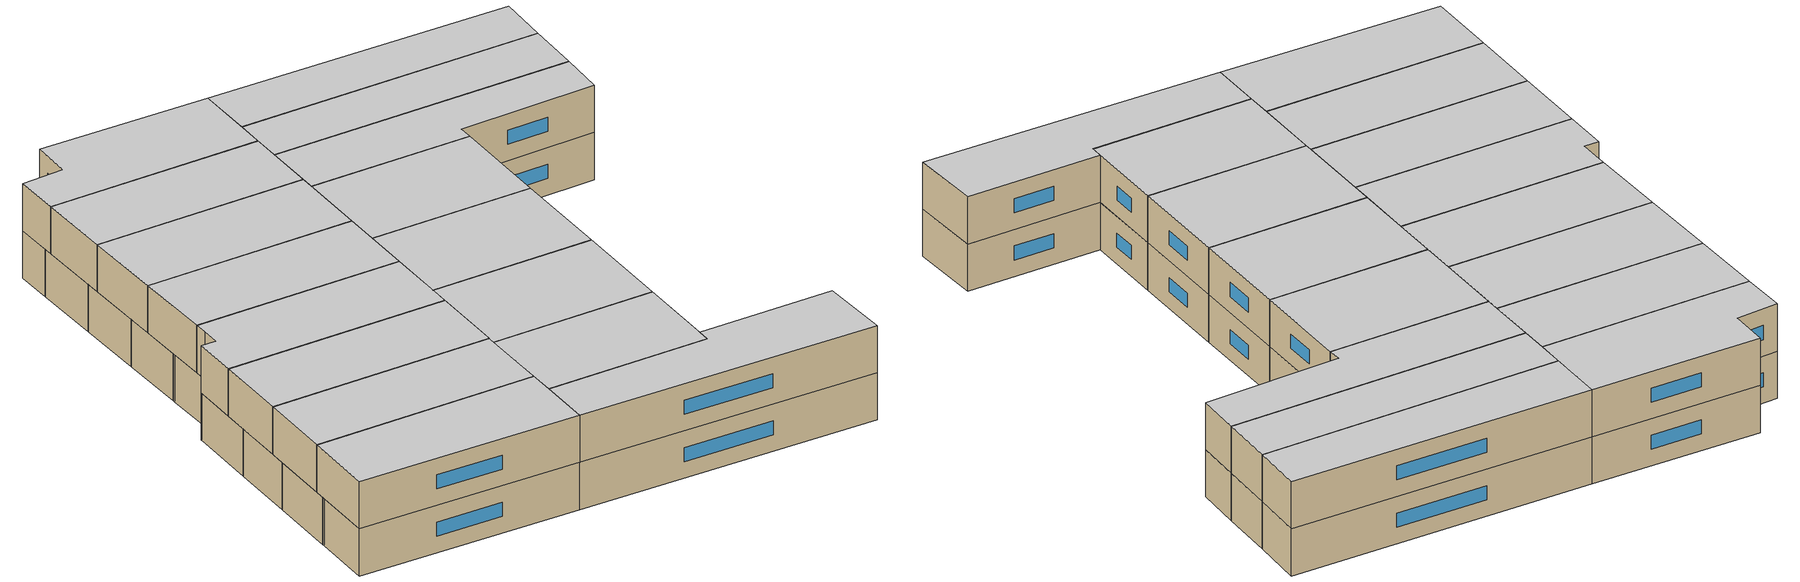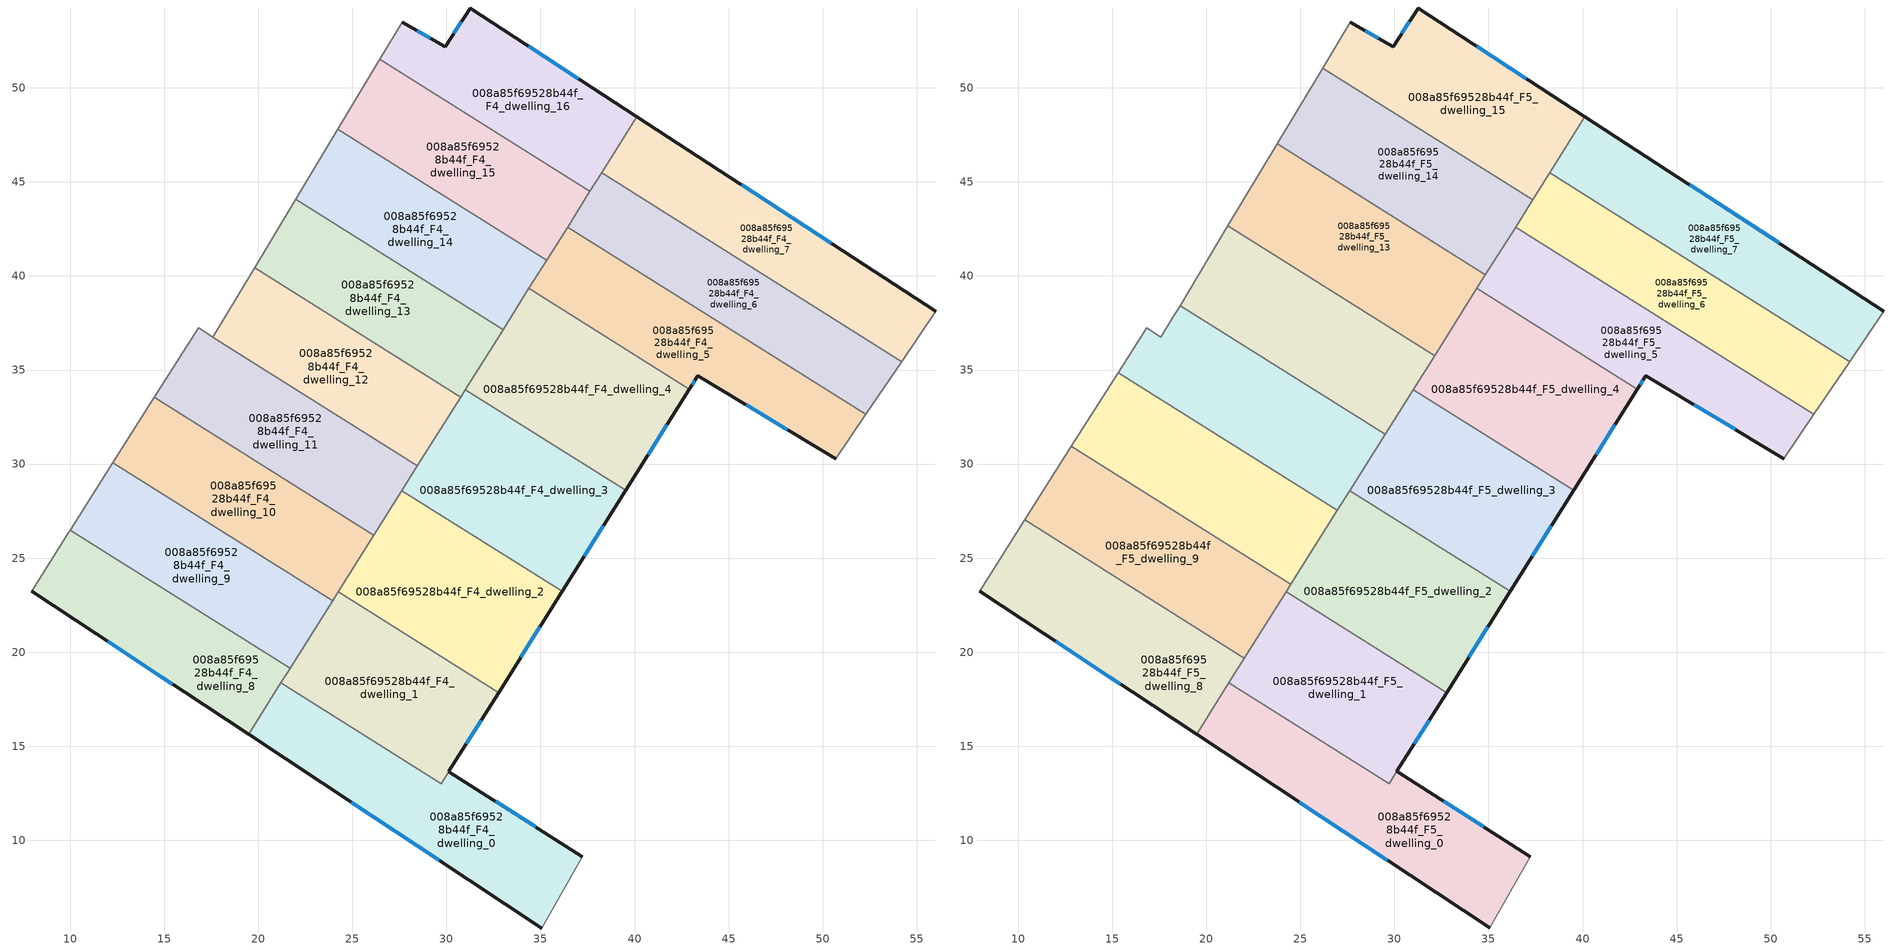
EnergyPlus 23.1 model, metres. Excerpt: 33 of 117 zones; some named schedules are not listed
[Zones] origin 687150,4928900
008a85f69528b44f_F4_dwelling_0
 floor to 008a85f69528b44f_F3_dwelling_0 (EU_floor_Construction): 30.13,13.66 37.23,9.14 35.07,5.34 19.48,15.63 21.2,18.37 29.72,13.01 z12
 wall outside (EU_wall_Construction): 19.48,15.63 35.07,5.34 / 37.23,9.14 30.13,13.66 z12:15
 wall adiabatic (EU_wall_Construction): 35.07,5.34 37.23,9.14 z12:15
 wall to 008a85f69528b44f_F4_dwelling_1 (EU_wall_Construction): 30.13,13.66 29.72,13.01 21.2,18.37 z12:15
 wall to 008a85f69528b44f_F4_dwelling_8 (EU_wall_Construction): 21.2,18.37 19.48,15.63 z12:15
 window (EU_Window_Construction): 24.95,12.02 29.61,8.95 / 34.74,10.72 32.62,12.07 z13.05:13.95
008a85f69528b44f_F4_dwelling_1
 floor to 008a85f69528b44f_F3_dwelling_1 (EU_floor_Construction): 32.77,17.85 29.72,13.01 21.2,18.37 24.25,23.21 z12
 wall outside (EU_wall_Construction): 30.13,13.66 32.77,17.85 z12:15
 wall to 008a85f69528b44f_F4_dwelling_2 (EU_wall_Construction): 32.77,17.85 24.25,23.21 z12:15
 wall to 008a85f69528b44f_F4_dwelling_9 (EU_wall_Construction): 23.94,22.73 21.69,19.14 z12:15
 wall to 008a85f69528b44f_F4_dwelling_8 (EU_wall_Construction): 21.69,19.14 21.61,19.02 21.2,18.37 z12:15
 wall to 008a85f69528b44f_F4_dwelling_10 (EU_wall_Construction): 24.25,23.21 23.94,22.73 z12:15
 window (EU_Window_Construction): 31.06,15.13 31.85,16.38 z13.05:13.95
008a85f69528b44f_F4_dwelling_10
 floor to 008a85f69528b44f_F3_dwelling_10 (EU_floor_Construction): 26.14,26.22 23.94,22.73 12.27,30.07 14.48,33.55 z12
 wall to 008a85f69528b44f_F4_dwelling_11 (EU_wall_Construction): 26.14,26.22 14.48,33.55 z12:15
 wall to 008a85f69528b44f_F4_dwelling_9 (EU_wall_Construction): 12.27,30.07 23.94,22.73 z12:15
 wall adiabatic (EU_wall_Construction): 14.48,33.55 12.27,30.07 z12:15
 wall to 008a85f69528b44f_F4_dwelling_2 (EU_wall_Construction): 24.25,23.21 26.14,26.22 z12:15
 ceiling adiabatic (EU_roof_Construction): 24.49,23.61 12.82,30.94 12.27,30.07 23.94,22.73 26.14,26.22 z15
008a85f69528b44f_F4_dwelling_11
 floor to 008a85f69528b44f_F3_dwelling_11 (EU_floor_Construction): 28.45,29.9 26.14,26.22 14.48,33.55 16.81,37.23 16.82,37.25 17.57,36.75 z12
 wall adiabatic (EU_wall_Construction): 17.57,36.75 16.82,37.25 16.81,37.23 14.48,33.55 z12:15
 wall to 008a85f69528b44f_F4_dwelling_12 (EU_wall_Construction): 28.45,29.9 17.57,36.75 z12:15
 wall to 008a85f69528b44f_F4_dwelling_3 (EU_wall_Construction): 27.63,28.59 28.45,29.9 z12:15
 wall to 008a85f69528b44f_F4_dwelling_2 (EU_wall_Construction): 26.14,26.22 27.63,28.59 z12:15
008a85f69528b44f_F4_dwelling_12
 floor to 008a85f69528b44f_F3_dwelling_12 (EU_floor_Construction): 30.76,33.57 28.45,29.9 17.57,36.75 18.19,37.75 19.74,40.32 19.81,40.45 z12
 wall adiabatic (EU_wall_Construction): 19.81,40.45 19.74,40.32 18.19,37.75 17.57,36.75 z12:15
 wall to 008a85f69528b44f_F4_dwelling_13 (EU_wall_Construction): 30.76,33.57 19.81,40.45 z12:15
 wall to 008a85f69528b44f_F4_dwelling_3 (EU_wall_Construction): 28.45,29.9 30.76,33.57 z12:15
008a85f69528b44f_F4_dwelling_13
 floor to 008a85f69528b44f_F3_dwelling_13 (EU_floor_Construction): 33.01,37.15 30.76,33.57 19.81,40.45 21.99,44.07 z12
 wall to 008a85f69528b44f_F4_dwelling_14 (EU_wall_Construction): 33.01,37.15 21.99,44.07 z12:15
 wall adiabatic (EU_wall_Construction): 21.99,44.07 19.81,40.45 z12:15
 wall to 008a85f69528b44f_F4_dwelling_4 (EU_wall_Construction): 31.01,33.96 33.01,37.15 z12:15
 wall to 008a85f69528b44f_F4_dwelling_3 (EU_wall_Construction): 30.76,33.57 31.01,33.96 z12:15
008a85f69528b44f_F4_dwelling_14
 floor to 008a85f69528b44f_F3_dwelling_14 (EU_floor_Construction): 35.33,40.83 33.01,37.15 21.99,44.07 24.23,47.81 z12
 wall to 008a85f69528b44f_F4_dwelling_15 (EU_wall_Construction): 35.33,40.83 24.23,47.81 z12:15
 wall adiabatic (EU_wall_Construction): 24.23,47.81 21.99,44.07 z12:15
 wall to 008a85f69528b44f_F4_dwelling_5 (EU_wall_Construction): 34.38,39.34 35.33,40.83 z12:15
 wall to 008a85f69528b44f_F4_dwelling_4 (EU_wall_Construction): 33.01,37.15 34.38,39.34 z12:15
008a85f69528b44f_F4_dwelling_15
 floor to 008a85f69528b44f_F3_dwelling_15 (EU_floor_Construction): 37.63,44.5 35.33,40.83 24.23,47.81 26.46,51.51 z12
 wall to 008a85f69528b44f_F4_dwelling_16 (EU_wall_Construction): 37.63,44.5 26.46,51.51 z12:15
 wall adiabatic (EU_wall_Construction): 26.46,51.51 24.23,47.81 z12:15
 wall to 008a85f69528b44f_F4_dwelling_6 (EU_wall_Construction): 36.44,42.6 37.63,44.5 z12:15
 wall to 008a85f69528b44f_F4_dwelling_5 (EU_wall_Construction): 35.33,40.83 36.44,42.6 z12:15
 ceiling adiabatic (EU_roof_Construction): 37.34,44.04 37.63,44.5 26.46,51.51 26.18,51.05 z15
008a85f69528b44f_F4_dwelling_16
 floor to 008a85f69528b44f_F3_dwelling_16 (EU_floor_Construction): 40.13,48.47 37.63,44.5 26.46,51.51 27.65,53.49 29.94,52.19 31.26,54.25 z12
 wall outside (EU_wall_Construction): 40.13,48.47 31.26,54.25 29.94,52.19 27.65,53.49 z12:15
 wall adiabatic (EU_wall_Construction): 27.65,53.49 26.46,51.51 z12:15
 wall to 008a85f69528b44f_F4_dwelling_7 (EU_wall_Construction): 38.25,45.48 40.13,48.47 z12:15
 wall to 008a85f69528b44f_F4_dwelling_6 (EU_wall_Construction): 37.63,44.49 38.25,45.48 z12:15
 window (EU_Window_Construction): 29.13,52.64 28.45,53.03 / 30.79,53.52 30.4,52.91 / 37.02,50.5 34.37,52.22 z13.05:13.95
 ceiling adiabatic (EU_roof_Construction): 37.63,44.5 40.13,48.47 31.26,54.25 29.94,52.19 27.65,53.49 26.46,51.51 z15
008a85f69528b44f_F4_dwelling_2
 floor to 008a85f69528b44f_F3_dwelling_2 (EU_floor_Construction): 36.15,23.23 32.77,17.85 24.25,23.21 27.63,28.59 z12
 wall outside (EU_wall_Construction): 32.77,17.85 36.15,23.23 z12:15
 wall to 008a85f69528b44f_F4_dwelling_3 (EU_wall_Construction): 36.15,23.23 27.63,28.59 z12:15
 window (EU_Window_Construction): 33.96,19.74 34.97,21.34 z13.05:13.95
008a85f69528b44f_F4_dwelling_3
 floor to 008a85f69528b44f_F3_dwelling_3 (EU_floor_Construction): 39.53,28.6 36.15,23.23 27.63,28.59 31.01,33.96 z12
 wall outside (EU_wall_Construction): 36.15,23.23 39.53,28.6 z12:15
 wall to 008a85f69528b44f_F4_dwelling_4 (EU_wall_Construction): 39.53,28.6 31.01,33.96 z12:15
 window (EU_Window_Construction): 37.34,25.11 38.35,26.72 z13.05:13.95
008a85f69528b44f_F4_dwelling_4
 floor to 008a85f69528b44f_F3_dwelling_4 (EU_floor_Construction): 42.91,33.98 39.53,28.6 31.01,33.96 34.38,39.34 z12
 wall outside (EU_wall_Construction): 39.53,28.6 42.91,33.98 z12:15
 wall to 008a85f69528b44f_F4_dwelling_5 (EU_wall_Construction): 42.91,33.98 34.38,39.34 z12:15
 window (EU_Window_Construction): 40.72,30.49 41.73,32.09 z13.05:13.95
008a85f69528b44f_F4_dwelling_5
 floor to 008a85f69528b44f_F3_dwelling_5 (EU_floor_Construction): 52.29,32.64 50.69,30.3 43.36,34.7 42.91,33.98 34.38,39.34 36.44,42.6 z12
 wall outside (EU_wall_Construction): 42.91,33.98 43.36,34.7 50.69,30.3 z12:15
 wall to 008a85f69528b44f_F4_dwelling_6 (EU_wall_Construction): 52.29,32.64 36.44,42.6 z12:15
 wall adiabatic (EU_wall_Construction): 50.69,30.3 52.29,32.64 z12:15
 window (EU_Window_Construction): 45.93,33.15 48.12,31.84 / 43.07,34.23 43.21,34.44 z13.05:13.95
008a85f69528b44f_F4_dwelling_6
 floor to 008a85f69528b44f_F3_dwelling_6 (EU_floor_Construction): 54.2,35.45 52.29,32.64 36.44,42.6 38.25,45.48 z12
 wall to 008a85f69528b44f_F4_dwelling_7 (EU_wall_Construction): 54.2,35.45 38.25,45.48 z12:15
 wall adiabatic (EU_wall_Construction): 52.29,32.64 54.2,35.45 z12:15
008a85f69528b44f_F4_dwelling_7
 floor to 008a85f69528b44f_F3_dwelling_7 (EU_floor_Construction): 56.02,38.13 54.2,35.45 38.25,45.48 40.13,48.47 z12
 wall outside (EU_wall_Construction): 56.02,38.13 40.13,48.47 z12:15
 wall adiabatic (EU_wall_Construction): 54.2,35.45 56.02,38.13 z12:15
 window (EU_Window_Construction): 50.45,41.75 45.7,44.84 z13.05:13.95
008a85f69528b44f_F4_dwelling_8
 floor to 008a85f69528b44f_F3_dwelling_8 (EU_floor_Construction): 21.69,19.14 21.61,19.02 19.48,15.63 7.94,23.25 9.92,26.36 10,26.49 z12
 wall outside (EU_wall_Construction): 7.94,23.25 19.48,15.63 z12:15
 wall to 008a85f69528b44f_F4_dwelling_9 (EU_wall_Construction): 21.69,19.14 10,26.49 z12:15
 wall adiabatic (EU_wall_Construction): 10,26.49 9.92,26.36 7.94,23.25 z12:15
 window (EU_Window_Construction): 11.99,20.58 15.44,18.3 z13.05:13.95
008a85f69528b44f_F4_dwelling_9
 floor to 008a85f69528b44f_F3_dwelling_9 (EU_floor_Construction): 23.94,22.73 21.69,19.14 10,26.49 12.27,30.07 z12
 wall adiabatic (EU_wall_Construction): 12.27,30.07 10,26.49 z12:15
 ceiling adiabatic (EU_roof_Construction): 22.03,19.68 23.94,22.73 12.27,30.07 10.34,27.03 z15
008a85f69528b44f_F5_dwelling_0
 floor to 008a85f69528b44f_F4_dwelling_0 (EU_floor_Construction): 30.13,13.66 37.23,9.14 35.07,5.34 19.48,15.63 21.2,18.37 29.72,13.01 z15
 wall outside (EU_wall_Construction): 19.48,15.63 35.07,5.34 / 37.23,9.14 30.13,13.66 z15:18
 wall adiabatic (EU_wall_Construction): 35.07,5.34 37.23,9.14 z15:18
 wall to 008a85f69528b44f_F5_dwelling_1 (EU_wall_Construction): 30.13,13.66 29.72,13.01 21.2,18.37 z15:18
 wall to 008a85f69528b44f_F5_dwelling_8 (EU_wall_Construction): 21.2,18.37 19.48,15.63 z15:18
 window (EU_Window_Construction): 24.95,12.02 29.61,8.95 / 34.74,10.72 32.62,12.07 z16.05:16.95
 ceiling to 008a85f69528b44f_F6_dwelling_0 (EU_floor_Construction): 35.07,5.34 37.23,9.14 30.13,13.66 29.72,13.01 21.2,18.37 19.48,15.63 z18
008a85f69528b44f_F5_dwelling_1
 floor to 008a85f69528b44f_F4_dwelling_1 (EU_floor_Construction): 32.77,17.85 29.72,13.01 21.2,18.37 24.25,23.21 z15
 wall outside (EU_wall_Construction): 30.13,13.66 32.77,17.86 z15:18
 wall to 008a85f69528b44f_F5_dwelling_2 (EU_wall_Construction): 32.77,17.86 24.25,23.21 z15:18
 wall to 008a85f69528b44f_F5_dwelling_9 (EU_wall_Construction): 24.25,23.21 22.03,19.68 z15:18
 wall to 008a85f69528b44f_F5_dwelling_8 (EU_wall_Construction): 22.03,19.68 21.2,18.37 z15:18
 window (EU_Window_Construction): 31.06,15.13 31.85,16.38 z16.05:16.95
 ceiling to 008a85f69528b44f_F6_dwelling_1 (EU_floor_Construction): 29.72,13.01 32.77,17.86 24.25,23.21 21.2,18.37 z18
008a85f69528b44f_F5_dwelling_10
 floor to 008a85f69528b44f_F4_dwelling_10 (EU_floor_Construction): 26.14,26.22 24.49,23.61 12.82,30.94 14.48,33.55 z15
 floor to 008a85f69528b44f_F4_dwelling_11 (EU_floor_Construction): 26.96,27.53 26.14,26.22 14.48,33.55 15.31,34.86 z15
 wall to 008a85f69528b44f_F5_dwelling_11 (EU_wall_Construction): 26.96,27.53 15.31,34.86 z15:18
 wall to 008a85f69528b44f_F5_dwelling_9 (EU_wall_Construction): 12.82,30.94 24.49,23.61 z15:18
 wall adiabatic (EU_wall_Construction): 15.31,34.86 12.82,30.94 z15:18
 wall to 008a85f69528b44f_F5_dwelling_2 (EU_wall_Construction): 24.49,23.61 26.96,27.53 z15:18
 ceiling to 008a85f69528b44f_F6_dwelling_10 (EU_floor_Construction): 24.49,23.61 26.96,27.53 15.31,34.86 12.82,30.94 z18
008a85f69528b44f_F5_dwelling_11
 floor to 008a85f69528b44f_F4_dwelling_11 (EU_floor_Construction): 28.45,29.9 26.96,27.53 15.31,34.86 16.81,37.23 16.82,37.25 17.57,36.75 z15
 floor to 008a85f69528b44f_F4_dwelling_12 (EU_floor_Construction): 29.5,31.58 28.45,29.9 17.57,36.75 18.19,37.75 18.6,38.43 z15
 wall adiabatic (EU_wall_Construction): 18.6,38.43 18.19,37.75 17.57,36.75 16.82,37.25 15.31,34.86 z15:18
 wall to 008a85f69528b44f_F5_dwelling_12 (EU_wall_Construction): 29.5,31.58 18.6,38.43 z15:18
 wall to 008a85f69528b44f_F5_dwelling_3 (EU_wall_Construction): 27.63,28.59 29.5,31.58 z15:18
 wall to 008a85f69528b44f_F5_dwelling_2 (EU_wall_Construction): 26.96,27.53 27.63,28.59 z15:18
 ceiling to 008a85f69528b44f_F6_dwelling_11 (EU_floor_Construction): 26.96,27.53 29.5,31.58 18.6,38.43 18.19,37.75 17.57,36.75 16.82,37.25 15.31,34.86 z18
008a85f69528b44f_F5_dwelling_12
 floor to 008a85f69528b44f_F4_dwelling_13 (EU_floor_Construction): 32.14,35.76 30.76,33.57 19.81,40.45 21.15,42.67 z15
 floor to 008a85f69528b44f_F4_dwelling_12 (EU_floor_Construction): 30.76,33.57 29.5,31.58 18.6,38.43 19.74,40.32 19.81,40.45 z15
 wall to 008a85f69528b44f_F5_dwelling_13 (EU_wall_Construction): 32.14,35.76 21.15,42.67 z15:18
 wall adiabatic (EU_wall_Construction): 21.15,42.67 18.6,38.43 z15:18
 wall to 008a85f69528b44f_F5_dwelling_4 (EU_wall_Construction): 31.01,33.96 32.14,35.76 z15:18
 wall to 008a85f69528b44f_F5_dwelling_3 (EU_wall_Construction): 29.5,31.57 31.01,33.96 z15:18
 ceiling to 008a85f69528b44f_F6_dwelling_12 (EU_floor_Construction): 29.5,31.58 32.14,35.76 21.15,42.67 18.6,38.43 z18
008a85f69528b44f_F5_dwelling_13
 floor to 008a85f69528b44f_F4_dwelling_14 (EU_floor_Construction): 34.84,40.06 33.01,37.15 21.99,44.07 23.76,47.02 z15
 floor to 008a85f69528b44f_F4_dwelling_13 (EU_floor_Construction): 33.01,37.15 32.14,35.76 21.15,42.67 21.99,44.07 z15
 wall to 008a85f69528b44f_F5_dwelling_14 (EU_wall_Construction): 34.84,40.06 23.76,47.02 z15:18
 wall adiabatic (EU_wall_Construction): 23.76,47.02 21.15,42.67 z15:18
 wall to 008a85f69528b44f_F5_dwelling_5 (EU_wall_Construction): 34.38,39.34 34.84,40.06 z15:18
 wall to 008a85f69528b44f_F5_dwelling_4 (EU_wall_Construction): 32.14,35.76 34.38,39.34 z15:18
 ceiling to 008a85f69528b44f_F6_dwelling_13 (EU_floor_Construction): 32.14,35.76 34.84,40.06 23.76,47.02 21.15,42.67 z18
008a85f69528b44f_F5_dwelling_14
 floor to 008a85f69528b44f_F4_dwelling_14 (EU_floor_Construction): 35.33,40.83 34.84,40.06 23.76,47.02 24.23,47.81 z15
 floor to 008a85f69528b44f_F4_dwelling_15 (EU_floor_Construction): 37.34,44.04 35.33,40.83 24.24,47.81 26.18,51.05 z15
 wall to 008a85f69528b44f_F5_dwelling_15 (EU_wall_Construction): 37.34,44.04 26.18,51.05 z15:18
 wall adiabatic (EU_wall_Construction): 26.18,51.05 23.76,47.02 z15:18
 wall to 008a85f69528b44f_F5_dwelling_6 (EU_wall_Construction): 36.44,42.6 37.34,44.04 z15:18
 wall to 008a85f69528b44f_F5_dwelling_5 (EU_wall_Construction): 34.84,40.06 36.44,42.6 z15:18
 ceiling to 008a85f69528b44f_F6_dwelling_14 (EU_floor_Construction): 34.84,40.06 37.34,44.04 26.18,51.05 23.76,47.02 z18
008a85f69528b44f_F5_dwelling_15
 floor adiabatic (EU_floor_Construction): 40.13,48.47 37.34,44.04 26.18,51.05 27.65,53.49 29.94,52.19 31.26,54.25 z15
 wall outside (EU_wall_Construction): 40.13,48.47 31.26,54.25 29.94,52.19 27.65,53.49 z15:18
 wall adiabatic (EU_wall_Construction): 27.65,53.49 26.18,51.05 z15:18
 wall to 008a85f69528b44f_F5_dwelling_7 (EU_wall_Construction): 38.25,45.48 40.13,48.47 z15:18
 wall to 008a85f69528b44f_F5_dwelling_6 (EU_wall_Construction): 37.34,44.04 38.25,45.48 z15:18
 window (EU_Window_Construction): 29.13,52.64 28.45,53.03 / 30.79,53.52 30.4,52.91 / 37.02,50.5 34.37,52.22 z16.05:16.95
 ceiling to 008a85f69528b44f_F6_dwelling_15 (EU_floor_Construction): 37.34,44.04 40.13,48.47 31.26,54.25 29.94,52.19 27.65,53.49 26.18,51.05 z18
008a85f69528b44f_F5_dwelling_2
 floor to 008a85f69528b44f_F4_dwelling_2 (EU_floor_Construction): 36.15,23.23 32.77,17.86 24.25,23.21 27.63,28.59 z15
 wall outside (EU_wall_Construction): 32.77,17.86 36.15,23.23 z15:18
 wall to 008a85f69528b44f_F5_dwelling_3 (EU_wall_Construction): 36.15,23.23 27.63,28.59 z15:18
 wall to 008a85f69528b44f_F5_dwelling_9 (EU_wall_Construction): 24.49,23.61 24.25,23.21 z15:18
 window (EU_Window_Construction): 33.96,19.74 34.97,21.34 z16.05:16.95
 ceiling to 008a85f69528b44f_F6_dwelling_2 (EU_floor_Construction): 32.77,17.86 36.15,23.23 27.63,28.59 24.25,23.21 z18
008a85f69528b44f_F5_dwelling_3
 floor to 008a85f69528b44f_F4_dwelling_3 (EU_floor_Construction): 39.53,28.6 36.15,23.23 27.63,28.59 31.01,33.96 z15
 wall outside (EU_wall_Construction): 36.15,23.23 39.53,28.6 z15:18
 wall to 008a85f69528b44f_F5_dwelling_4 (EU_wall_Construction): 39.53,28.6 31.01,33.96 z15:18
 window (EU_Window_Construction): 37.34,25.11 38.35,26.72 z16.05:16.95
 ceiling to 008a85f69528b44f_F6_dwelling_3 (EU_floor_Construction): 36.15,23.23 39.53,28.6 31.01,33.96 27.63,28.59 z18
008a85f69528b44f_F5_dwelling_4
 floor to 008a85f69528b44f_F4_dwelling_4 (EU_floor_Construction): 42.91,33.98 39.53,28.6 31.01,33.96 34.38,39.34 z15
 wall outside (EU_wall_Construction): 39.53,28.6 42.91,33.98 z15:18
 wall to 008a85f69528b44f_F5_dwelling_5 (EU_wall_Construction): 42.91,33.98 34.38,39.34 z15:18
 window (EU_Window_Construction): 40.72,30.49 41.73,32.09 z16.05:16.95
 ceiling to 008a85f69528b44f_F6_dwelling_4 (EU_floor_Construction): 39.53,28.6 42.91,33.98 34.38,39.34 31.01,33.96 z18
008a85f69528b44f_F5_dwelling_5
 floor to 008a85f69528b44f_F4_dwelling_5 (EU_floor_Construction): 52.29,32.64 50.69,30.3 43.36,34.7 42.91,33.98 34.38,39.34 36.44,42.6 z15
 wall outside (EU_wall_Construction): 42.91,33.98 43.36,34.7 50.69,30.3 z15:18
 wall to 008a85f69528b44f_F5_dwelling_6 (EU_wall_Construction): 52.29,32.64 36.44,42.6 z15:18
 wall adiabatic (EU_wall_Construction): 50.69,30.3 52.29,32.64 z15:18
 window (EU_Window_Construction): 45.93,33.15 48.12,31.84 / 43.07,34.23 43.21,34.44 z16.05:16.95
 ceiling to 008a85f69528b44f_F6_dwelling_5 (EU_floor_Construction): 50.69,30.3 52.29,32.64 36.44,42.6 34.38,39.34 42.91,33.98 43.36,34.7 z18
008a85f69528b44f_F5_dwelling_6
 floor to 008a85f69528b44f_F4_dwelling_6 (EU_floor_Construction): 54.2,35.45 52.29,32.64 36.44,42.6 38.25,45.48 z15
 wall to 008a85f69528b44f_F5_dwelling_7 (EU_wall_Construction): 54.2,35.45 38.25,45.48 z15:18
 wall adiabatic (EU_wall_Construction): 52.29,32.64 54.2,35.45 z15:18
 ceiling to 008a85f69528b44f_F6_dwelling_6 (EU_floor_Construction): 52.29,32.64 54.2,35.45 38.25,45.48 36.44,42.6 z18
008a85f69528b44f_F5_dwelling_7
 floor to 008a85f69528b44f_F4_dwelling_7 (EU_floor_Construction): 56.02,38.13 54.2,35.45 38.25,45.48 40.13,48.47 z15
 wall outside (EU_wall_Construction): 56.02,38.13 40.13,48.47 z15:18
 wall adiabatic (EU_wall_Construction): 54.2,35.45 56.02,38.13 z15:18
 window (EU_Window_Construction): 50.45,41.75 45.7,44.85 z16.05:16.95
 ceiling to 008a85f69528b44f_F6_dwelling_7 (EU_floor_Construction): 54.2,35.45 56.02,38.13 40.13,48.47 38.25,45.48 z18
008a85f69528b44f_F5_dwelling_8
 floor to 008a85f69528b44f_F4_dwelling_8 (EU_floor_Construction): 21.69,19.14 19.48,15.63 7.94,23.25 9.92,26.36 10,26.49 z15
 floor to 008a85f69528b44f_F4_dwelling_9 (EU_floor_Construction): 22.03,19.68 21.69,19.14 10,26.49 10.34,27.03 z15
 wall outside (EU_wall_Construction): 7.94,23.25 19.48,15.63 z15:18
 wall to 008a85f69528b44f_F5_dwelling_9 (EU_wall_Construction): 22.03,19.68 10.34,27.03 z15:18
 wall adiabatic (EU_wall_Construction): 10.34,27.03 7.94,23.25 z15:18
 window (EU_Window_Construction): 11.99,20.58 15.44,18.3 z16.05:16.95
 ceiling to 008a85f69528b44f_F6_dwelling_8 (EU_floor_Construction): 19.48,15.63 22.03,19.68 10.34,27.03 7.94,23.25 z18
008a85f69528b44f_F5_dwelling_9
 floor adiabatic (EU_floor_Construction): 24.49,23.61 22.03,19.68 10.34,27.03 12.82,30.94 z15
 wall adiabatic (EU_wall_Construction): 12.82,30.94 10.34,27.03 z15:18
 ceiling to 008a85f69528b44f_F6_dwelling_9 (EU_floor_Construction): 22.03,19.68 24.49,23.61 12.82,30.94 10.34,27.03 z18
[Building]
EU S2 Campaign: North Axis=0; Terrain=City; Solar Distribution=FullExterior
[Site:Location]
Bologna: Latitude=44.5; Longitude=11.25; Time Zone=1; Elevation=37
[SizingPeriod:WeatherFileDays]
AnnualSizingPeriod: Begin Month=1; Begin Day of Month=1; End Month=12; End Day of Month=31; Day of Week for Start Day=Monday; Use Weather File Daylight Saving Period=No; Use Weather File Rain and Snow Indicators=No
[MATERIAL]
EU_InternalMass_Material: Roughness=MediumRough; Thickness=0.1; Conductivity=1; Density=1800; Specific Heat=900; Thermal Absorptance=0.9; Solar Absorptance=0.7; Visible Absorptance=0.7
[MATERIAL:NOMASS] Roughness=MediumRough; Thermal Absorptance=0.9; Solar Absorptance=0.7; Visible Absorptance=0.7
Name | Thermal Resistance
EU_wall_NoMass | 0.890213
EU_roof_NoMass | 0.636128
EU_floor_NoMass | 0.79516
[WINDOWMATERIAL:SIMPLEGLAZINGSYSTEM]
EU_Window_SimpleGlazing: UFactor=4.49146; Solar Heat Gain Coefficient=0.85; Visible Transmittance=0.85
[CONSTRUCTION]
EU_wall_Construction: EU_wall_NoMass
EU_roof_Construction: EU_roof_NoMass
EU_floor_Construction: EU_floor_NoMass
EU_Window_Construction: EU_Window_SimpleGlazing
EU_InternalMass_Construction: EU_InternalMass_Material
[ZONE] Type=1; Multiplier=1; Ceiling Height=autocalculate; Floor Area=autocalculate; Part of Total Floor Area=Yes
Name | Volume
008a85f69528b44f_F4_dwelling_0 | 210.636
008a85f69528b44f_F5_dwelling_0 | 210.62
008a85f69528b44f_F4_dwelling_1 | 172.948
008a85f69528b44f_F5_dwelling_1 | 172.94
008a85f69528b44f_F4_dwelling_10 | 170.483
008a85f69528b44f_F5_dwelling_10 | 191.761
008a85f69528b44f_F4_dwelling_11 | 179.602
008a85f69528b44f_F5_dwelling_11 | 191.826
008a85f69528b44f_F4_dwelling_12 | 167.216
008a85f69528b44f_F5_dwelling_12 | 191.795
008a85f69528b44f_F4_dwelling_13 | 164.655
008a85f69528b44f_F5_dwelling_13 | 198.333
008a85f69528b44f_F4_dwelling_14 | 170.492
008a85f69528b44f_F5_dwelling_14 | 185.273
008a85f69528b44f_F4_dwelling_15 | 170.498
008a85f69528b44f_F5_dwelling_15 | 191.802
008a85f69528b44f_F4_dwelling_16 | 170.503
008a85f69528b44f_F4_dwelling_2 | 191.799
008a85f69528b44f_F5_dwelling_2 | 191.788
008a85f69528b44f_F4_dwelling_3 | 191.815
008a85f69528b44f_F5_dwelling_3 | 191.806
008a85f69528b44f_F4_dwelling_4 | 191.766
008a85f69528b44f_F5_dwelling_4 | 191.773
008a85f69528b44f_F4_dwelling_5 | 191.829
008a85f69528b44f_F5_dwelling_5 | 191.841
008a85f69528b44f_F4_dwelling_6 | 191.784
008a85f69528b44f_F5_dwelling_6 | 191.783
008a85f69528b44f_F4_dwelling_7; 008a85f69528b44f_F5_dwelling_7 | 191.81
008a85f69528b44f_F4_dwelling_8 | 165.532
008a85f69528b44f_F5_dwelling_8 | 191.828
008a85f69528b44f_F4_dwelling_9 | 175.453
008a85f69528b44f_F5_dwelling_9 | 191.807
[INTERNALMASS] Construction=EU_InternalMass_Construction
Name | Zone or ZoneList | Surface Area
008a85f69528b44f_F4_dwelling_0_EU_InternalMass | 008a85f69528b44f_F4_dwelling_0 | 70.2125
008a85f69528b44f_F4_dwelling_1_EU_InternalMass | 008a85f69528b44f_F4_dwelling_1 | 57.6494
008a85f69528b44f_F4_dwelling_2_EU_InternalMass | 008a85f69528b44f_F4_dwelling_2 | 63.9327
008a85f69528b44f_F4_dwelling_3_EU_InternalMass | 008a85f69528b44f_F4_dwelling_3 | 63.9387
008a85f69528b44f_F4_dwelling_4_EU_InternalMass | 008a85f69528b44f_F4_dwelling_4 | 63.9216
008a85f69528b44f_F4_dwelling_5_EU_InternalMass | 008a85f69528b44f_F4_dwelling_5 | 63.9429
008a85f69528b44f_F4_dwelling_6_EU_InternalMass | 008a85f69528b44f_F4_dwelling_6 | 63.928
008a85f69528b44f_F4_dwelling_7_EU_InternalMass | 008a85f69528b44f_F4_dwelling_7 | 63.9367
008a85f69528b44f_F4_dwelling_8_EU_InternalMass | 008a85f69528b44f_F4_dwelling_8 | 55.1813
008a85f69528b44f_F4_dwelling_9_EU_InternalMass | 008a85f69528b44f_F4_dwelling_9 | 58.4811
008a85f69528b44f_F4_dwelling_10_EU_InternalMass | 008a85f69528b44f_F4_dwelling_10 | 56.8278
008a85f69528b44f_F4_dwelling_11_EU_InternalMass | 008a85f69528b44f_F4_dwelling_11 | 59.8673
008a85f69528b44f_F4_dwelling_12_EU_InternalMass | 008a85f69528b44f_F4_dwelling_12 | 55.7383
008a85f69528b44f_F4_dwelling_13_EU_InternalMass | 008a85f69528b44f_F4_dwelling_13 | 54.8841
008a85f69528b44f_F4_dwelling_14_EU_InternalMass | 008a85f69528b44f_F4_dwelling_14 | 56.8307
008a85f69528b44f_F4_dwelling_15_EU_InternalMass | 008a85f69528b44f_F4_dwelling_15 | 56.8328
008a85f69528b44f_F4_dwelling_16_EU_InternalMass | 008a85f69528b44f_F4_dwelling_16 | 56.8345
008a85f69528b44f_F5_dwelling_0_EU_InternalMass | 008a85f69528b44f_F5_dwelling_0 | 70.2125
008a85f69528b44f_F5_dwelling_1_EU_InternalMass | 008a85f69528b44f_F5_dwelling_1 | 57.6494
008a85f69528b44f_F5_dwelling_2_EU_InternalMass | 008a85f69528b44f_F5_dwelling_2 | 63.9327
008a85f69528b44f_F5_dwelling_3_EU_InternalMass | 008a85f69528b44f_F5_dwelling_3 | 63.9387
008a85f69528b44f_F5_dwelling_4_EU_InternalMass | 008a85f69528b44f_F5_dwelling_4 | 63.9216
008a85f69528b44f_F5_dwelling_5_EU_InternalMass | 008a85f69528b44f_F5_dwelling_5 | 63.9429
008a85f69528b44f_F5_dwelling_6_EU_InternalMass | 008a85f69528b44f_F5_dwelling_6 | 63.928
008a85f69528b44f_F5_dwelling_7_EU_InternalMass | 008a85f69528b44f_F5_dwelling_7 | 63.9367
008a85f69528b44f_F5_dwelling_8_EU_InternalMass | 008a85f69528b44f_F5_dwelling_8 | 63.938
008a85f69528b44f_F5_dwelling_9_EU_InternalMass | 008a85f69528b44f_F5_dwelling_9 | 63.9358
008a85f69528b44f_F5_dwelling_10_EU_InternalMass | 008a85f69528b44f_F5_dwelling_10 | 63.9207
008a85f69528b44f_F5_dwelling_11_EU_InternalMass | 008a85f69528b44f_F5_dwelling_11 | 63.9432
008a85f69528b44f_F5_dwelling_12_EU_InternalMass | 008a85f69528b44f_F5_dwelling_12 | 63.9317
008a85f69528b44f_F5_dwelling_13_EU_InternalMass | 008a85f69528b44f_F5_dwelling_13 | 66.1106
008a85f69528b44f_F5_dwelling_14_EU_InternalMass | 008a85f69528b44f_F5_dwelling_14 | 61.7576
008a85f69528b44f_F5_dwelling_15_EU_InternalMass | 008a85f69528b44f_F5_dwelling_15 | 63.9338
[OTHEREQUIPMENT] Fuel Type=Electricity; Design Level Calculation Method=Watts/Area; Power per Zone Floor Area=1; Fraction Latent=0; Fraction Radiant=0; Fraction Lost=0; Carbon Dioxide Generation Rate=0; EndUse Subcategory=EU_Step8_InternalGains
Name | Zone or ZoneList or Space or SpaceList | Schedule
EU_Step8_InternalGain_008a85f69528b44f_F4_dwelling_0_f000 | 008a85f69528b44f_F4_dwelling_0 | EU_Step8_GainSchedule_008a85f69528b44f_F4_dwelling_0_f000
EU_Step8_InternalGain_008a85f69528b44f_F4_dwelling_1_f000 | 008a85f69528b44f_F4_dwelling_1 | EU_Step8_GainSchedule_008a85f69528b44f_F4_dwelling_1_f000
EU_Step8_InternalGain_008a85f69528b44f_F4_dwelling_2_f000 | 008a85f69528b44f_F4_dwelling_2 | EU_Step8_GainSchedule_008a85f69528b44f_F4_dwelling_2_f000
EU_Step8_InternalGain_008a85f69528b44f_F4_dwelling_3_f000 | 008a85f69528b44f_F4_dwelling_3 | EU_Step8_GainSchedule_008a85f69528b44f_F4_dwelling_3_f000
EU_Step8_InternalGain_008a85f69528b44f_F4_dwelling_4_f000 | 008a85f69528b44f_F4_dwelling_4 | EU_Step8_GainSchedule_008a85f69528b44f_F4_dwelling_4_f000
EU_Step8_InternalGain_008a85f69528b44f_F4_dwelling_5_f000 | 008a85f69528b44f_F4_dwelling_5 | EU_Step8_GainSchedule_008a85f69528b44f_F4_dwelling_5_f000
EU_Step8_InternalGain_008a85f69528b44f_F4_dwelling_6_f000 | 008a85f69528b44f_F4_dwelling_6 | EU_Step8_GainSchedule_008a85f69528b44f_F4_dwelling_6_f000
EU_Step8_InternalGain_008a85f69528b44f_F4_dwelling_7_f000 | 008a85f69528b44f_F4_dwelling_7 | EU_Step8_GainSchedule_008a85f69528b44f_F4_dwelling_7_f000
EU_Step8_InternalGain_008a85f69528b44f_F4_dwelling_8_f000 | 008a85f69528b44f_F4_dwelling_8 | EU_Step8_GainSchedule_008a85f69528b44f_F4_dwelling_8_f000
EU_Step8_InternalGain_008a85f69528b44f_F4_dwelling_9_f000 | 008a85f69528b44f_F4_dwelling_9 | EU_Step8_GainSchedule_008a85f69528b44f_F4_dwelling_9_f000
EU_Step8_InternalGain_008a85f69528b44f_F4_dwelling_10_f000 | 008a85f69528b44f_F4_dwelling_10 | EU_Step8_GainSchedule_008a85f69528b44f_F4_dwelling_10_f000
EU_Step8_InternalGain_008a85f69528b44f_F4_dwelling_11_f000 | 008a85f69528b44f_F4_dwelling_11 | EU_Step8_GainSchedule_008a85f69528b44f_F4_dwelling_11_f000
EU_Step8_InternalGain_008a85f69528b44f_F4_dwelling_12_f000 | 008a85f69528b44f_F4_dwelling_12 | EU_Step8_GainSchedule_008a85f69528b44f_F4_dwelling_12_f000
EU_Step8_InternalGain_008a85f69528b44f_F4_dwelling_13_f000 | 008a85f69528b44f_F4_dwelling_13 | EU_Step8_GainSchedule_008a85f69528b44f_F4_dwelling_13_f000
EU_Step8_InternalGain_008a85f69528b44f_F4_dwelling_14_f000 | 008a85f69528b44f_F4_dwelling_14 | EU_Step8_GainSchedule_008a85f69528b44f_F4_dwelling_14_f000
EU_Step8_InternalGain_008a85f69528b44f_F4_dwelling_15_f000 | 008a85f69528b44f_F4_dwelling_15 | EU_Step8_GainSchedule_008a85f69528b44f_F4_dwelling_15_f000
EU_Step8_InternalGain_008a85f69528b44f_F4_dwelling_16_f000 | 008a85f69528b44f_F4_dwelling_16 | EU_Step8_GainSchedule_008a85f69528b44f_F4_dwelling_16_f000
EU_Step8_InternalGain_008a85f69528b44f_F5_dwelling_0_f000 | 008a85f69528b44f_F5_dwelling_0 | EU_Step8_GainSchedule_008a85f69528b44f_F5_dwelling_0_f000
EU_Step8_InternalGain_008a85f69528b44f_F5_dwelling_1_f000 | 008a85f69528b44f_F5_dwelling_1 | EU_Step8_GainSchedule_008a85f69528b44f_F5_dwelling_1_f000
EU_Step8_InternalGain_008a85f69528b44f_F5_dwelling_2_f000 | 008a85f69528b44f_F5_dwelling_2 | EU_Step8_GainSchedule_008a85f69528b44f_F5_dwelling_2_f000
EU_Step8_InternalGain_008a85f69528b44f_F5_dwelling_3_f000 | 008a85f69528b44f_F5_dwelling_3 | EU_Step8_GainSchedule_008a85f69528b44f_F5_dwelling_3_f000
EU_Step8_InternalGain_008a85f69528b44f_F5_dwelling_4_f000 | 008a85f69528b44f_F5_dwelling_4 | EU_Step8_GainSchedule_008a85f69528b44f_F5_dwelling_4_f000
EU_Step8_InternalGain_008a85f69528b44f_F5_dwelling_5_f000 | 008a85f69528b44f_F5_dwelling_5 | EU_Step8_GainSchedule_008a85f69528b44f_F5_dwelling_5_f000
EU_Step8_InternalGain_008a85f69528b44f_F5_dwelling_6_f000 | 008a85f69528b44f_F5_dwelling_6 | EU_Step8_GainSchedule_008a85f69528b44f_F5_dwelling_6_f000
EU_Step8_InternalGain_008a85f69528b44f_F5_dwelling_7_f000 | 008a85f69528b44f_F5_dwelling_7 | EU_Step8_GainSchedule_008a85f69528b44f_F5_dwelling_7_f000
EU_Step8_InternalGain_008a85f69528b44f_F5_dwelling_8_f000 | 008a85f69528b44f_F5_dwelling_8 | EU_Step8_GainSchedule_008a85f69528b44f_F5_dwelling_8_f000
EU_Step8_InternalGain_008a85f69528b44f_F5_dwelling_9_f000 | 008a85f69528b44f_F5_dwelling_9 | EU_Step8_GainSchedule_008a85f69528b44f_F5_dwelling_9_f000
EU_Step8_InternalGain_008a85f69528b44f_F5_dwelling_10_f000 | 008a85f69528b44f_F5_dwelling_10 | EU_Step8_GainSchedule_008a85f69528b44f_F5_dwelling_10_f000
EU_Step8_InternalGain_008a85f69528b44f_F5_dwelling_11_f000 | 008a85f69528b44f_F5_dwelling_11 | EU_Step8_GainSchedule_008a85f69528b44f_F5_dwelling_11_f000
EU_Step8_InternalGain_008a85f69528b44f_F5_dwelling_12_f000 | 008a85f69528b44f_F5_dwelling_12 | EU_Step8_GainSchedule_008a85f69528b44f_F5_dwelling_12_f000
EU_Step8_InternalGain_008a85f69528b44f_F5_dwelling_13_f000 | 008a85f69528b44f_F5_dwelling_13 | EU_Step8_GainSchedule_008a85f69528b44f_F5_dwelling_13_f000
EU_Step8_InternalGain_008a85f69528b44f_F5_dwelling_14_f000 | 008a85f69528b44f_F5_dwelling_14 | EU_Step8_GainSchedule_008a85f69528b44f_F5_dwelling_14_f000
EU_Step8_InternalGain_008a85f69528b44f_F5_dwelling_15_f000 | 008a85f69528b44f_F5_dwelling_15 | EU_Step8_GainSchedule_008a85f69528b44f_F5_dwelling_15_f000
[ZONEVENTILATION:DESIGNFLOWRATE] Schedule=EU_AlwaysOn; Design Flow Rate Calculation Method=AirChanges/Hour; Air Changes per Hour=0.718634; Ventilation Type=Natural; Fan Pressure Rise=0; Fan Total Efficiency=1; Constant Term Coefficient=1; Temperature Term Coefficient=0; Velocity Term Coefficient=0; Velocity Squared Term Coefficient=0; Minimum Indoor Temperature=-100; Maximum Indoor Temperature=100; Delta Temperature=-100; Minimum Outdoor Temperature=-100; Maximum Outdoor Temperature=100; Maximum Wind Speed=40
Name | Zone or ZoneList or Space or SpaceList
EU_ConstantAir_008a85f69528b44f_F4_dwelling_0 | 008a85f69528b44f_F4_dwelling_0
EU_ConstantAir_008a85f69528b44f_F4_dwelling_1 | 008a85f69528b44f_F4_dwelling_1
EU_ConstantAir_008a85f69528b44f_F4_dwelling_2 | 008a85f69528b44f_F4_dwelling_2
EU_ConstantAir_008a85f69528b44f_F4_dwelling_3 | 008a85f69528b44f_F4_dwelling_3
EU_ConstantAir_008a85f69528b44f_F4_dwelling_4 | 008a85f69528b44f_F4_dwelling_4
EU_ConstantAir_008a85f69528b44f_F4_dwelling_5 | 008a85f69528b44f_F4_dwelling_5
EU_ConstantAir_008a85f69528b44f_F4_dwelling_6 | 008a85f69528b44f_F4_dwelling_6
EU_ConstantAir_008a85f69528b44f_F4_dwelling_7 | 008a85f69528b44f_F4_dwelling_7
EU_ConstantAir_008a85f69528b44f_F4_dwelling_8 | 008a85f69528b44f_F4_dwelling_8
EU_ConstantAir_008a85f69528b44f_F4_dwelling_9 | 008a85f69528b44f_F4_dwelling_9
EU_ConstantAir_008a85f69528b44f_F4_dwelling_10 | 008a85f69528b44f_F4_dwelling_10
EU_ConstantAir_008a85f69528b44f_F4_dwelling_11 | 008a85f69528b44f_F4_dwelling_11
EU_ConstantAir_008a85f69528b44f_F4_dwelling_12 | 008a85f69528b44f_F4_dwelling_12
EU_ConstantAir_008a85f69528b44f_F4_dwelling_13 | 008a85f69528b44f_F4_dwelling_13
EU_ConstantAir_008a85f69528b44f_F4_dwelling_14 | 008a85f69528b44f_F4_dwelling_14
EU_ConstantAir_008a85f69528b44f_F4_dwelling_15 | 008a85f69528b44f_F4_dwelling_15
EU_ConstantAir_008a85f69528b44f_F4_dwelling_16 | 008a85f69528b44f_F4_dwelling_16
EU_ConstantAir_008a85f69528b44f_F5_dwelling_0 | 008a85f69528b44f_F5_dwelling_0
EU_ConstantAir_008a85f69528b44f_F5_dwelling_1 | 008a85f69528b44f_F5_dwelling_1
EU_ConstantAir_008a85f69528b44f_F5_dwelling_2 | 008a85f69528b44f_F5_dwelling_2
EU_ConstantAir_008a85f69528b44f_F5_dwelling_3 | 008a85f69528b44f_F5_dwelling_3
EU_ConstantAir_008a85f69528b44f_F5_dwelling_4 | 008a85f69528b44f_F5_dwelling_4
EU_ConstantAir_008a85f69528b44f_F5_dwelling_5 | 008a85f69528b44f_F5_dwelling_5
EU_ConstantAir_008a85f69528b44f_F5_dwelling_6 | 008a85f69528b44f_F5_dwelling_6
EU_ConstantAir_008a85f69528b44f_F5_dwelling_7 | 008a85f69528b44f_F5_dwelling_7
EU_ConstantAir_008a85f69528b44f_F5_dwelling_8 | 008a85f69528b44f_F5_dwelling_8
EU_ConstantAir_008a85f69528b44f_F5_dwelling_9 | 008a85f69528b44f_F5_dwelling_9
EU_ConstantAir_008a85f69528b44f_F5_dwelling_10 | 008a85f69528b44f_F5_dwelling_10
EU_ConstantAir_008a85f69528b44f_F5_dwelling_11 | 008a85f69528b44f_F5_dwelling_11
EU_ConstantAir_008a85f69528b44f_F5_dwelling_12 | 008a85f69528b44f_F5_dwelling_12
EU_ConstantAir_008a85f69528b44f_F5_dwelling_13 | 008a85f69528b44f_F5_dwelling_13
EU_ConstantAir_008a85f69528b44f_F5_dwelling_14 | 008a85f69528b44f_F5_dwelling_14
EU_ConstantAir_008a85f69528b44f_F5_dwelling_15 | 008a85f69528b44f_F5_dwelling_15
[HVACTEMPLATE:ZONE:IDEALLOADSAIRSYSTEM] System Availability Schedule=EU_AlwaysOn; Maximum Heating Supply Air Temperature=50; Minimum Cooling Supply Air Temperature=13; Maximum Heating Supply Air Humidity Ratio=0.0156; Minimum Cooling Supply Air Humidity Ratio=0.0077; Heating Limit=NoLimit; Cooling Limit=NoLimit; Heating Availability Schedule=EU_AlwaysOn; Cooling Availability Schedule=EU_CoolingOff; Dehumidification Control Type=ConstantSensibleHeatRatio; Cooling Sensible Heat Ratio=0.7; Dehumidification Setpoint=60; Humidification Control Type=None; Humidification Setpoint=30; Outdoor Air Method=None; Outdoor Air Flow Rate per Person=0.00944; Outdoor Air Flow Rate per Zone Floor Area=0; Outdoor Air Flow Rate per Zone=0; Demand Controlled Ventilation Type=None; Outdoor Air Economizer Type=NoEconomizer; Heat Recovery Type=None; Sensible Heat Recovery Effectiveness=0.7; Latent Heat Recovery Effectiveness=0.65
Name | Template Thermostat
008a85f69528b44f_F4_dwelling_0 | EU_HeatOnly_008a85f69528b44f_F4_dwelling_0
008a85f69528b44f_F4_dwelling_1 | EU_HeatOnly_008a85f69528b44f_F4_dwelling_1
008a85f69528b44f_F4_dwelling_2 | EU_HeatOnly_008a85f69528b44f_F4_dwelling_2
008a85f69528b44f_F4_dwelling_3 | EU_HeatOnly_008a85f69528b44f_F4_dwelling_3
008a85f69528b44f_F4_dwelling_4 | EU_HeatOnly_008a85f69528b44f_F4_dwelling_4
008a85f69528b44f_F4_dwelling_5 | EU_HeatOnly_008a85f69528b44f_F4_dwelling_5
008a85f69528b44f_F4_dwelling_6 | EU_HeatOnly_008a85f69528b44f_F4_dwelling_6
008a85f69528b44f_F4_dwelling_7 | EU_HeatOnly_008a85f69528b44f_F4_dwelling_7
008a85f69528b44f_F4_dwelling_8 | EU_HeatOnly_008a85f69528b44f_F4_dwelling_8
008a85f69528b44f_F4_dwelling_9 | EU_HeatOnly_008a85f69528b44f_F4_dwelling_9
008a85f69528b44f_F4_dwelling_10 | EU_HeatOnly_008a85f69528b44f_F4_dwelling_10
008a85f69528b44f_F4_dwelling_11 | EU_HeatOnly_008a85f69528b44f_F4_dwelling_11
008a85f69528b44f_F4_dwelling_12 | EU_HeatOnly_008a85f69528b44f_F4_dwelling_12
008a85f69528b44f_F4_dwelling_13 | EU_HeatOnly_008a85f69528b44f_F4_dwelling_13
008a85f69528b44f_F4_dwelling_14 | EU_HeatOnly_008a85f69528b44f_F4_dwelling_14
008a85f69528b44f_F4_dwelling_15 | EU_HeatOnly_008a85f69528b44f_F4_dwelling_15
008a85f69528b44f_F4_dwelling_16 | EU_HeatOnly_008a85f69528b44f_F4_dwelling_16
008a85f69528b44f_F5_dwelling_0 | EU_HeatOnly_008a85f69528b44f_F5_dwelling_0
008a85f69528b44f_F5_dwelling_1 | EU_HeatOnly_008a85f69528b44f_F5_dwelling_1
008a85f69528b44f_F5_dwelling_2 | EU_HeatOnly_008a85f69528b44f_F5_dwelling_2
008a85f69528b44f_F5_dwelling_3 | EU_HeatOnly_008a85f69528b44f_F5_dwelling_3
008a85f69528b44f_F5_dwelling_4 | EU_HeatOnly_008a85f69528b44f_F5_dwelling_4
008a85f69528b44f_F5_dwelling_5 | EU_HeatOnly_008a85f69528b44f_F5_dwelling_5
008a85f69528b44f_F5_dwelling_6 | EU_HeatOnly_008a85f69528b44f_F5_dwelling_6
008a85f69528b44f_F5_dwelling_7 | EU_HeatOnly_008a85f69528b44f_F5_dwelling_7
008a85f69528b44f_F5_dwelling_8 | EU_HeatOnly_008a85f69528b44f_F5_dwelling_8
008a85f69528b44f_F5_dwelling_9 | EU_HeatOnly_008a85f69528b44f_F5_dwelling_9
008a85f69528b44f_F5_dwelling_10 | EU_HeatOnly_008a85f69528b44f_F5_dwelling_10
008a85f69528b44f_F5_dwelling_11 | EU_HeatOnly_008a85f69528b44f_F5_dwelling_11
008a85f69528b44f_F5_dwelling_12 | EU_HeatOnly_008a85f69528b44f_F5_dwelling_12
008a85f69528b44f_F5_dwelling_13 | EU_HeatOnly_008a85f69528b44f_F5_dwelling_13
008a85f69528b44f_F5_dwelling_14 | EU_HeatOnly_008a85f69528b44f_F5_dwelling_14
008a85f69528b44f_F5_dwelling_15 | EU_HeatOnly_008a85f69528b44f_F5_dwelling_15
[SIZING:ZONE] Zone Cooling Design Supply Air Temperature Input Method=SupplyAirTemperature; Zone Cooling Design Supply Air Temperature=13; Zone Heating Design Supply Air Temperature Input Method=SupplyAirTemperature; Zone Heating Design Supply Air Temperature=50; Zone Cooling Design Supply Air Humidity Ratio=0.008; Zone Heating Design Supply Air Humidity Ratio=0.008; Cooling Design Air Flow Method=DesignDay; Cooling Design Air Flow Rate=0; Cooling Minimum Air Flow per Zone Floor Area=0.000762; Cooling Minimum Air Flow=0; Cooling Minimum Air Flow Fraction=0.2; Heating Design Air Flow Method=DesignDay; Heating Design Air Flow Rate=0; Heating Maximum Air Flow per Zone Floor Area=0.002032; Heating Maximum Air Flow=0.141576; Heating Maximum Air Flow Fraction=0.3; Account for Dedicated Outdoor Air System=No; Dedicated Outdoor Air System Control Strategy=NeutralSupplyAir; Dedicated Outdoor Air Low Setpoint Temperature for Design=autosize; Dedicated Outdoor Air High Setpoint Temperature for Design=autosize; Zone Load Sizing Method=Sensible Load Only No Latent Load; Zone Latent Cooling Design Supply Air Humidity Ratio Input Method=HumidityRatioDifference; Zone Cooling Design Supply Air Humidity Ratio Difference=0.005; Zone Latent Heating Design Supply Air Humidity Ratio Input Method=HumidityRatioDifference; Zone Humidification Design Supply Air Humidity Ratio Difference=0.005
008a85f69528b44f_F4_dwelling_0; 008a85f69528b44f_F4_dwelling_1; 008a85f69528b44f_F4_dwelling_2; 008a85f69528b44f_F4_dwelling_3; 008a85f69528b44f_F4_dwelling_4; 008a85f69528b44f_F4_dwelling_5; 008a85f69528b44f_F4_dwelling_6; 008a85f69528b44f_F4_dwelling_7; 008a85f69528b44f_F4_dwelling_8; 008a85f69528b44f_F4_dwelling_9; 008a85f69528b44f_F4_dwelling_10; 008a85f69528b44f_F4_dwelling_11; 008a85f69528b44f_F4_dwelling_12; 008a85f69528b44f_F4_dwelling_13; 008a85f69528b44f_F4_dwelling_14; 008a85f69528b44f_F4_dwelling_15; 008a85f69528b44f_F4_dwelling_16; 008a85f69528b44f_F5_dwelling_0; 008a85f69528b44f_F5_dwelling_1; 008a85f69528b44f_F5_dwelling_2; 008a85f69528b44f_F5_dwelling_3; 008a85f69528b44f_F5_dwelling_4; 008a85f69528b44f_F5_dwelling_5; 008a85f69528b44f_F5_dwelling_6; 008a85f69528b44f_F5_dwelling_7; 008a85f69528b44f_F5_dwelling_8; 008a85f69528b44f_F5_dwelling_9; 008a85f69528b44f_F5_dwelling_10; 008a85f69528b44f_F5_dwelling_11; 008a85f69528b44f_F5_dwelling_12; 008a85f69528b44f_F5_dwelling_13; 008a85f69528b44f_F5_dwelling_14; 008a85f69528b44f_F5_dwelling_15
[SCHEDULE:FILE] Column Number=1; Rows to Skip at Top=0; Number of Hours of Data=8760; Column Separator=Comma; Interpolate to Timestep=No; Minutes per Item=60; Adjust Schedule for Daylight Savings=Yes
Name | File
EU_Step8_GainSchedule_008a85f69528b44f_F4_dwelling_0_f000 | ../../schedules/008a85f69528b44f/008a85f69528b44f_F4_dwelling_0_f000_gain.csv
EU_Step8_GainSchedule_008a85f69528b44f_F4_dwelling_1_f000 | ../../schedules/008a85f69528b44f/008a85f69528b44f_F4_dwelling_1_f000_gain.csv
EU_Step8_GainSchedule_008a85f69528b44f_F4_dwelling_2_f000 | ../../schedules/008a85f69528b44f/008a85f69528b44f_F4_dwelling_2_f000_gain.csv
EU_Step8_GainSchedule_008a85f69528b44f_F4_dwelling_3_f000 | ../../schedules/008a85f69528b44f/008a85f69528b44f_F4_dwelling_3_f000_gain.csv
EU_Step8_GainSchedule_008a85f69528b44f_F4_dwelling_4_f000 | ../../schedules/008a85f69528b44f/008a85f69528b44f_F4_dwelling_4_f000_gain.csv
EU_Step8_GainSchedule_008a85f69528b44f_F4_dwelling_5_f000 | ../../schedules/008a85f69528b44f/008a85f69528b44f_F4_dwelling_5_f000_gain.csv
EU_Step8_GainSchedule_008a85f69528b44f_F4_dwelling_6_f000 | ../../schedules/008a85f69528b44f/008a85f69528b44f_F4_dwelling_6_f000_gain.csv
EU_Step8_GainSchedule_008a85f69528b44f_F4_dwelling_7_f000 | ../../schedules/008a85f69528b44f/008a85f69528b44f_F4_dwelling_7_f000_gain.csv
EU_Step8_GainSchedule_008a85f69528b44f_F4_dwelling_8_f000 | ../../schedules/008a85f69528b44f/008a85f69528b44f_F4_dwelling_8_f000_gain.csv
EU_Step8_GainSchedule_008a85f69528b44f_F4_dwelling_9_f000 | ../../schedules/008a85f69528b44f/008a85f69528b44f_F4_dwelling_9_f000_gain.csv
EU_Step8_GainSchedule_008a85f69528b44f_F4_dwelling_10_f000 | ../../schedules/008a85f69528b44f/008a85f69528b44f_F4_dwelling_10_f000_gain.csv
EU_Step8_GainSchedule_008a85f69528b44f_F4_dwelling_11_f000 | ../../schedules/008a85f69528b44f/008a85f69528b44f_F4_dwelling_11_f000_gain.csv
EU_Step8_GainSchedule_008a85f69528b44f_F4_dwelling_12_f000 | ../../schedules/008a85f69528b44f/008a85f69528b44f_F4_dwelling_12_f000_gain.csv
EU_Step8_GainSchedule_008a85f69528b44f_F4_dwelling_13_f000 | ../../schedules/008a85f69528b44f/008a85f69528b44f_F4_dwelling_13_f000_gain.csv
EU_Step8_GainSchedule_008a85f69528b44f_F4_dwelling_14_f000 | ../../schedules/008a85f69528b44f/008a85f69528b44f_F4_dwelling_14_f000_gain.csv
EU_Step8_GainSchedule_008a85f69528b44f_F4_dwelling_15_f000 | ../../schedules/008a85f69528b44f/008a85f69528b44f_F4_dwelling_15_f000_gain.csv
EU_Step8_GainSchedule_008a85f69528b44f_F4_dwelling_16_f000 | ../../schedules/008a85f69528b44f/008a85f69528b44f_F4_dwelling_16_f000_gain.csv
EU_Step8_GainSchedule_008a85f69528b44f_F5_dwelling_0_f000 | ../../schedules/008a85f69528b44f/008a85f69528b44f_F5_dwelling_0_f000_gain.csv
EU_Step8_GainSchedule_008a85f69528b44f_F5_dwelling_1_f000 | ../../schedules/008a85f69528b44f/008a85f69528b44f_F5_dwelling_1_f000_gain.csv
EU_Step8_GainSchedule_008a85f69528b44f_F5_dwelling_2_f000 | ../../schedules/008a85f69528b44f/008a85f69528b44f_F5_dwelling_2_f000_gain.csv
EU_Step8_GainSchedule_008a85f69528b44f_F5_dwelling_3_f000 | ../../schedules/008a85f69528b44f/008a85f69528b44f_F5_dwelling_3_f000_gain.csv
EU_Step8_GainSchedule_008a85f69528b44f_F5_dwelling_4_f000 | ../../schedules/008a85f69528b44f/008a85f69528b44f_F5_dwelling_4_f000_gain.csv
EU_Step8_GainSchedule_008a85f69528b44f_F5_dwelling_5_f000 | ../../schedules/008a85f69528b44f/008a85f69528b44f_F5_dwelling_5_f000_gain.csv
